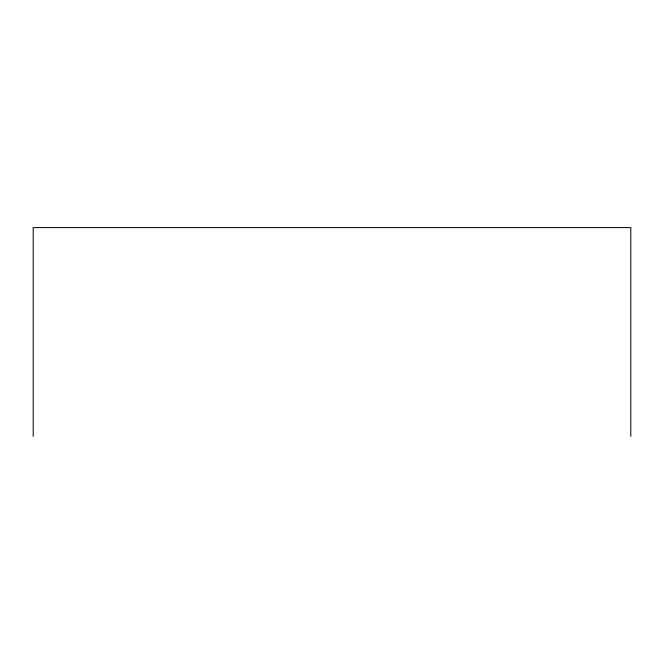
<?xml version="1.0" encoding="UTF-8"?>
<svg xmlns="http://www.w3.org/2000/svg" width="664" height="664" viewBox="0 0 664 664"><rect width="100%" height="100%" fill="white"/><g stroke="black" fill="none" stroke-linecap="round" stroke-linejoin="round"><path stroke-width="1" d="M630.8 436.397L630.8 227.603L33.2 227.603L33.2 436.397"/></g></svg>
